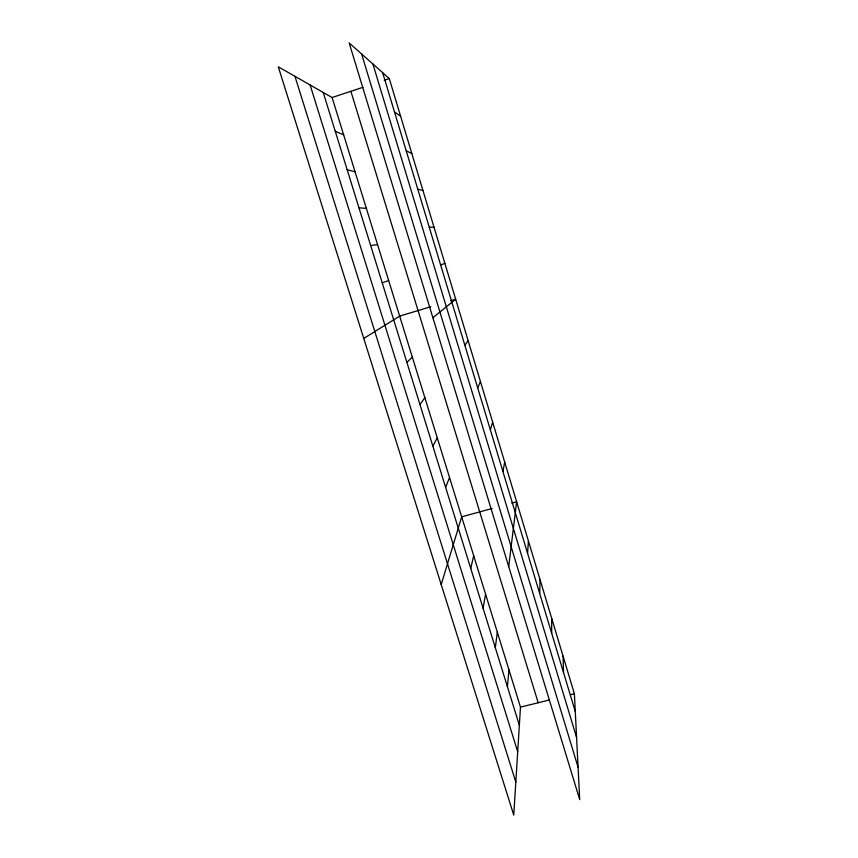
<?xml version="1.0" encoding="UTF-8"?>
<svg xmlns="http://www.w3.org/2000/svg" width="858" height="858" viewBox="0 0 858 858"><rect width="100%" height="100%" fill="white"/><g stroke="black" fill="none" stroke-linecap="round" stroke-linejoin="round"><path stroke-width="1.29" d="M539.693 593.479L540.09 579.804M520.484 707.131L513.76 815.1L278.292 66.827L332.11 97.522L520.484 707.131L549.184 700.021M527.563 553.271L528.421 541.001M507.4 686.69L508.966 669.862M508.719 566.623L516.623 501.791L511.765 503.12M495.313 647.693L497.329 632.207M483.097 608.279L485.574 594.144M502.906 471.492L504.697 462.151M470.742 568.425L473.691 555.684M490.368 429.912L492.642 422.082M441.216 584.566L461.679 516.816L492.181 508.472M445.634 487.398L449.538 477.541M477.691 387.859L480.448 381.585M432.861 446.203L437.269 437.827M464.864 345.324L468.136 340.637M419.948 404.558L424.871 397.694M406.896 362.43L412.333 357.121M432.893 317.728L455.673 299.249L450.718 300.74M363.76 338.449L399.656 316.109L430.748 306.746M440.637 264.983L444.873 263.342M382.239 282.85L388.663 280.534M332.11 97.522L363.031 87.269M384.223 80.244L389.275 78.571L574.388 693.768L579.708 799.613L349.163 42.9L389.275 78.571M570.559 694.712L574.388 693.768M370.667 245.527L377.574 244.627M429.268 227.295L433.966 227.091M358.976 207.818L366.366 208.376M417.792 189.221L422.951 190.497M347.179 169.745L355.062 171.772M335.264 131.285L343.64 134.824M406.199 150.761L411.829 153.55M394.487 111.915L400.611 116.238M294.959 76.33L515.819 782.099M323.219 92.45L519.358 725.257M310.124 84.985L517.706 751.737M350.879 91.291L538.191 702.745M372.908 64.018L576.587 737.462M361.604 53.957L578.077 767.234M382.657 72.683L575.278 711.518M563.073 656.177L563.545 672.597M551.651 618.189L551.683 633.258"/></g></svg>
